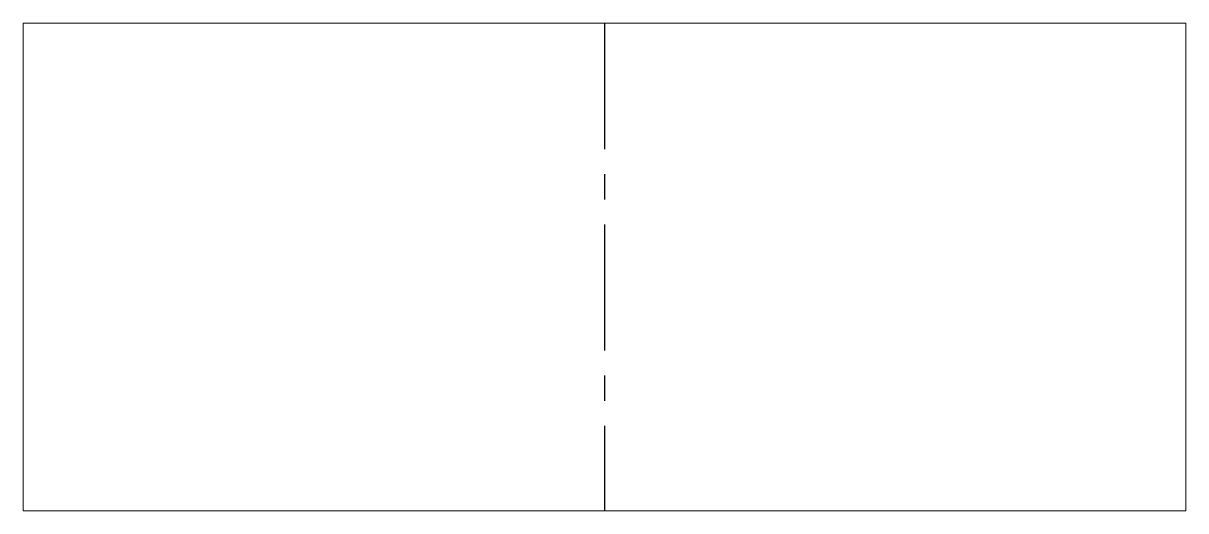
# Model space of a CAD drawing. Header units: millimetres. Extents: x -97 to 21, y 0 to 49.
import ezdxf

# ---------------------------------------------------------------- set-up
doc = ezdxf.new("R2010")
doc.units = ezdxf.units.MM
doc.linetypes.add('CENTERX2', pattern=[20.32, 12.7, -2.54, 2.54, -2.54])

msp = doc.modelspace()

# ---------------------------------------------------------------- linework, layer by layer
at = {"color": 7, "linetype": 'Continuous', "lineweight": 15}
for p, q in [((-96.61, 49.2), (-96.61, 0)), ((20.62, 49.2), (-96.61, 49.2)), ((20.62, 49.2), (20.62, 0)), ((20.62, 0), (-96.61, 0))]:
    msp.add_line(p, q, dxfattribs=at)
at = {"color": 7, "linetype": 'CENTERX2'}
msp.add_line((-38, 49.2), (-38, 0), dxfattribs=at)

doc.saveas('drawing.dxf')
